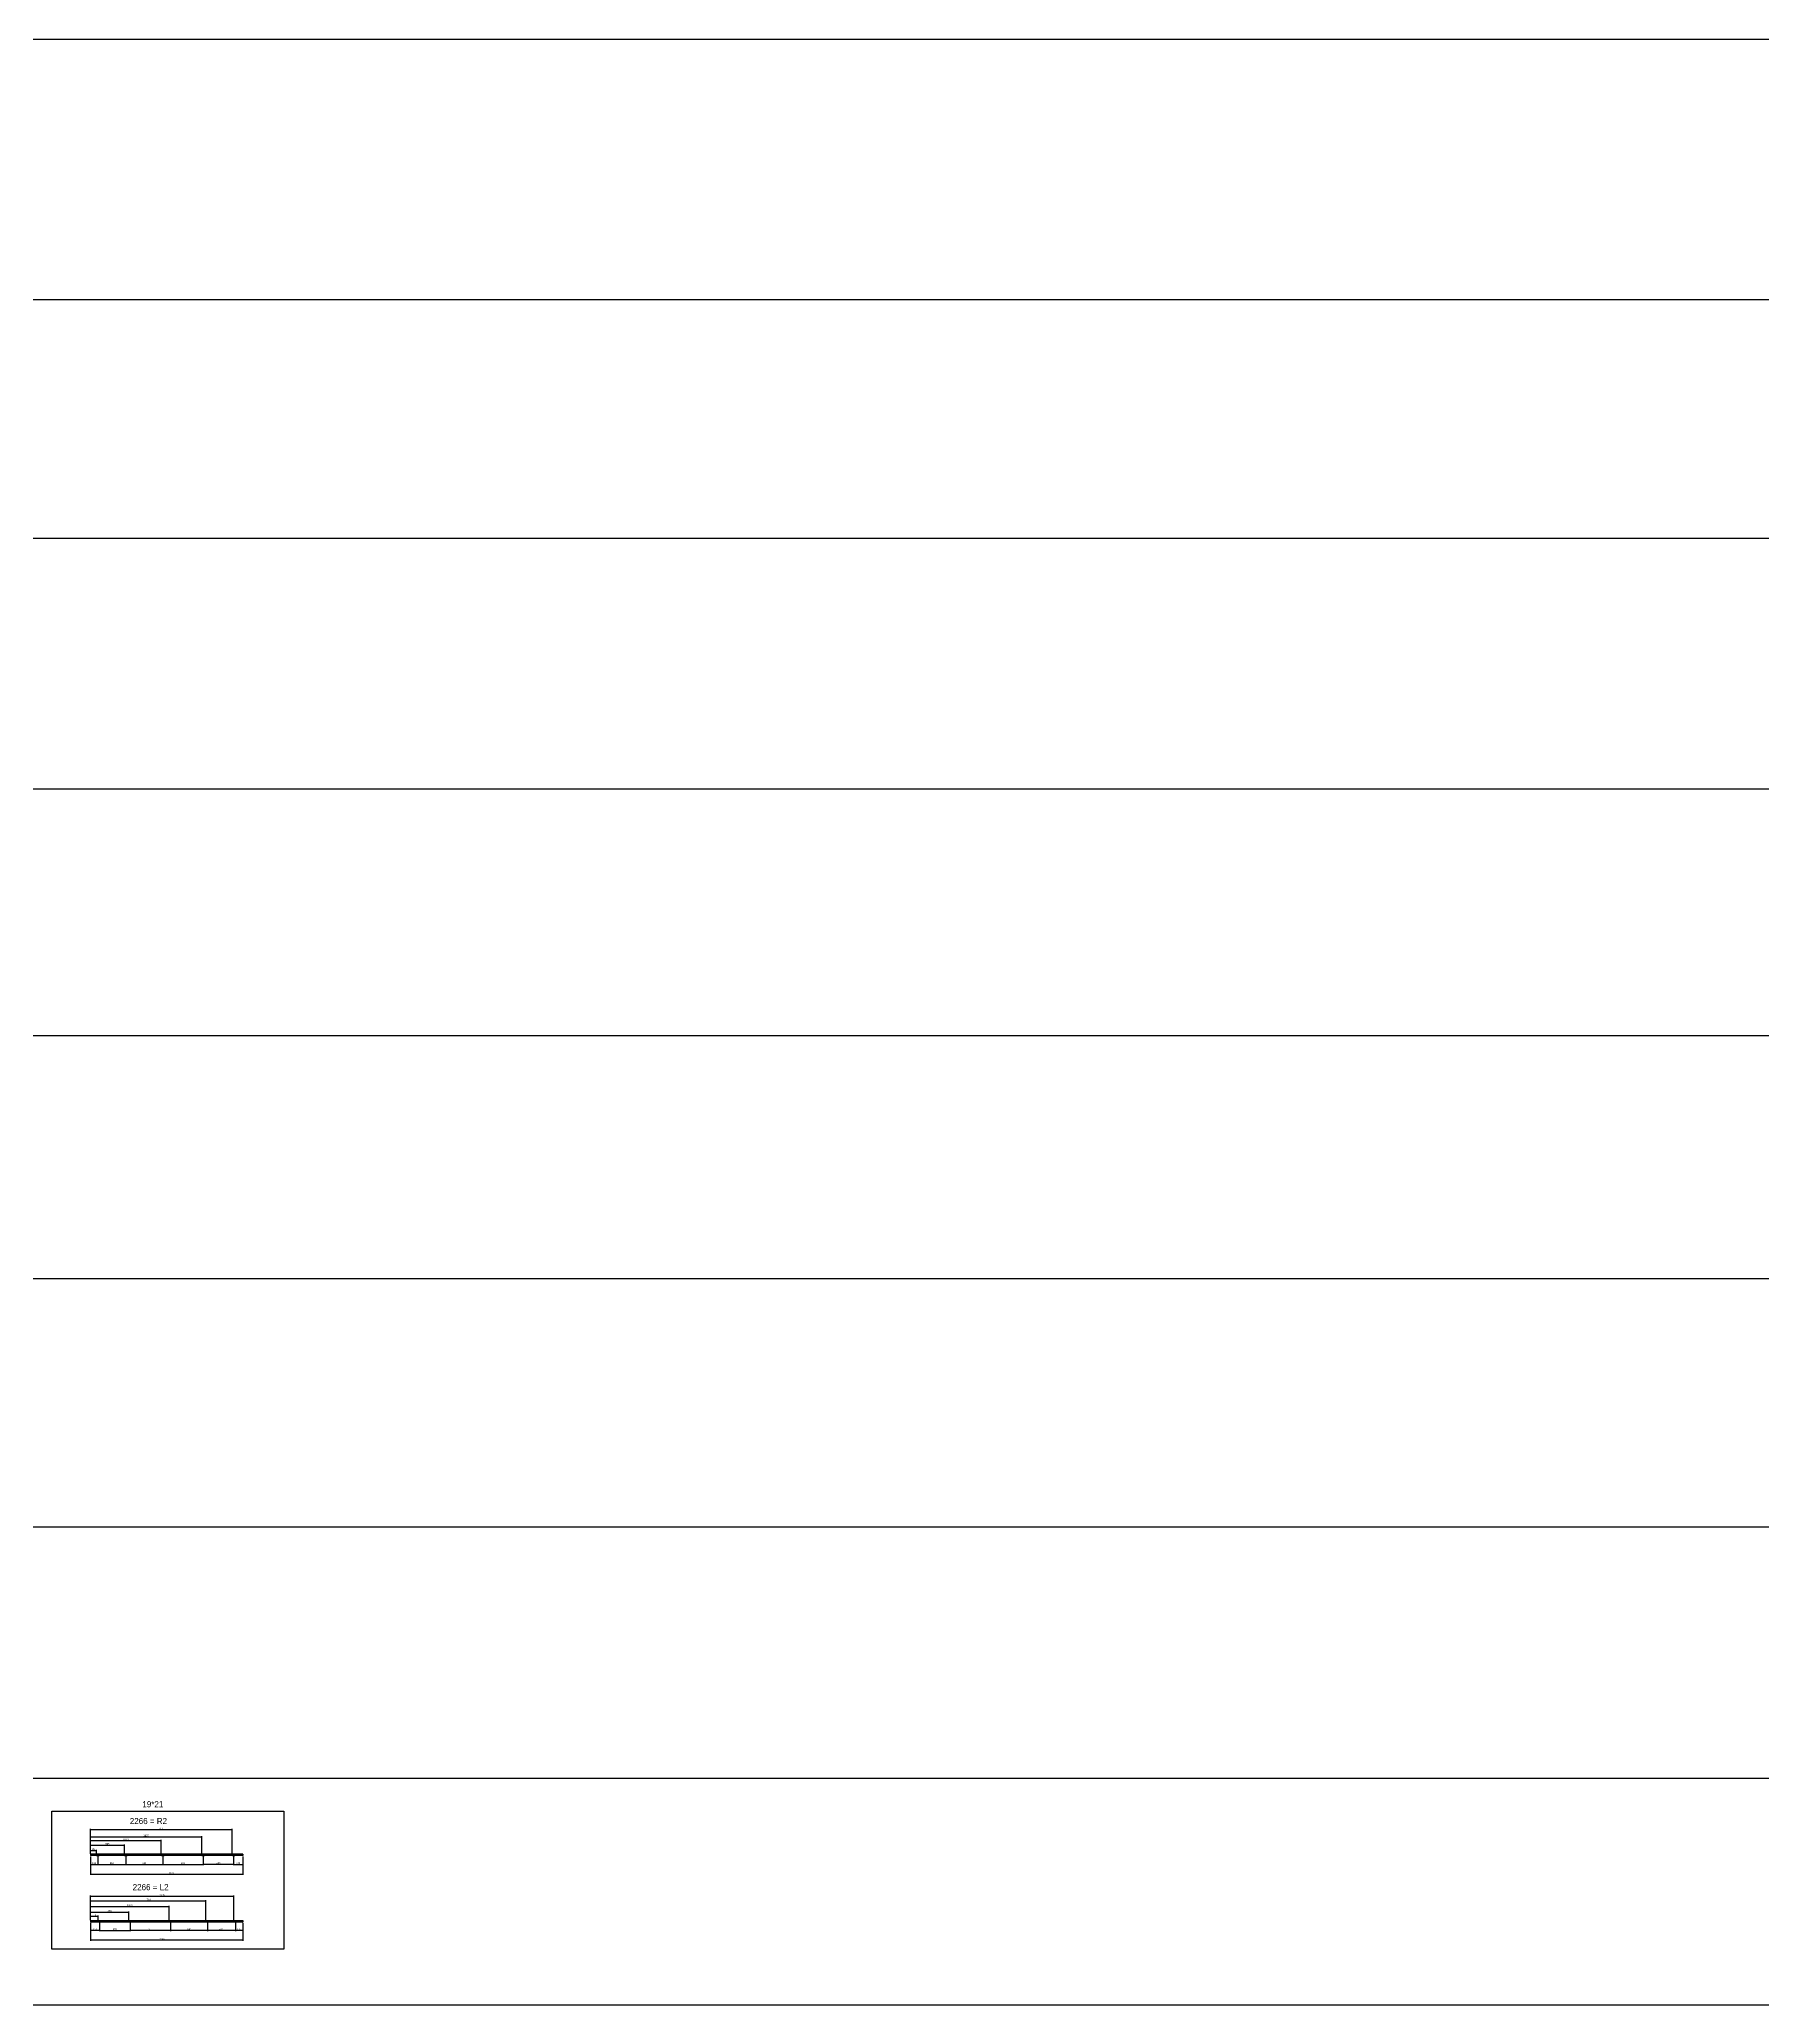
# Model space of a CAD drawing. Header units: millimetres. Extents: x -44117 to 256353, y -2095463 to 65325.
# Drawn here: x 125876 to 151522, y -913901 to -884652 of the extents above; entities that cross this region are included whole.
import ezdxf

# ---------------------------------------------------------------- set-up
doc = ezdxf.new("R2010")
doc.units = ezdxf.units.MM
doc.header["$LTSCALE"] = 10
doc.dimstyles.new('ISO-25', dxfattribs={"dimtxt": 2.5, "dimasz": 2.5, "dimexe": 1, "dimexo": 1, "dimtad": 1, "dimtxsty": 'Standard', "dimblk": 'ARCHTICK', "dimcen": 2.5, "dimadec": 0, "dimazin": 0, "dimtfac": 1, "dimtmove": 0, "dimatfit": 3, "dimfxl": 0, "dimarcsym": 0})

# ---------------------------------------------------------------- blocks, each defined once
blk = doc.blocks.new('_ArchTick')
at = {"color": 0, "linetype": 'ByBlock', "const_width": 0.15}
blk.add_lwpolyline([(-0.5, -0.5), (0.5, 0.5)], dxfattribs=at)
blk = doc.blocks.new('*D6045')
at = {"color": 0, "lineweight": -2}
for p, q in [((126637, -911697), (126637, -911969)), ((126637, -911959), (128903, -911959)), ((128903, -911697), (128903, -911969))]:
    blk.add_line(p, q, dxfattribs=at)
at = {"layer": 'Defpoints', "color": 0}
for p in [(126637, -911682), (128903, -911682), (128903, -911959)]:
    blk.add_point(p, dxfattribs=at)
at = {"color": 0, "lineweight": -2, "xscale": 10, "yscale": 10, "zscale": 10, "rotation": 180}
blk.add_blockref('_ArchTick', (126637, -911959), dxfattribs=at)
at = {"color": 0, "lineweight": -2, "xscale": 10, "yscale": 10, "zscale": 10}
blk.add_blockref('_ArchTick', (128903, -911959), dxfattribs=at)
at = {"color": 0, "insert": (127841, -911940), "char_height": 25, "attachment_point": 5}
blk.add_mtext('2266', dxfattribs=at)
blk = doc.blocks.new('*D6046')
at = {"color": 0, "lineweight": -2}
for p, q in [((126747, -911686), (126747, -911824)), ((126637, -911697), (126637, -911824)), ((126637, -911814), (126747, -911814))]:
    blk.add_line(p, q, dxfattribs=at)
at = {"layer": 'Defpoints', "color": 0}
for p in [(126637, -911682), (126747, -911671), (126747, -911814)]:
    blk.add_point(p, dxfattribs=at)
at = {"color": 0, "lineweight": -2, "xscale": 10, "yscale": 10, "zscale": 10, "rotation": 180}
blk.add_blockref('_ArchTick', (126637, -911814), dxfattribs=at)
at = {"color": 0, "lineweight": -2, "xscale": 10, "yscale": 10, "zscale": 10}
blk.add_blockref('_ArchTick', (126747, -911814), dxfattribs=at)
at = {"color": 0, "insert": (126692, -911795), "char_height": 25, "attachment_point": 5}
blk.add_mtext('110', dxfattribs=at)
blk = doc.blocks.new('*D6047')
at = {"color": 0, "lineweight": -2}
for p, q in [((128768, -911686), (128768, -911824)), ((128768, -911814), (128903, -911814)), ((128903, -911697), (128903, -911824))]:
    blk.add_line(p, q, dxfattribs=at)
at = {"layer": 'Defpoints', "color": 0}
for p in [(128768, -911671), (128903, -911682), (128903, -911814)]:
    blk.add_point(p, dxfattribs=at)
at = {"color": 0, "lineweight": -2, "xscale": 10, "yscale": 10, "zscale": 10, "rotation": 180}
blk.add_blockref('_ArchTick', (128768, -911814), dxfattribs=at)
at = {"color": 0, "lineweight": -2, "xscale": 10, "yscale": 10, "zscale": 10}
blk.add_blockref('_ArchTick', (128903, -911814), dxfattribs=at)
at = {"color": 0, "insert": (128836, -911795), "char_height": 25, "attachment_point": 5}
blk.add_mtext('135', dxfattribs=at)
blk = doc.blocks.new('*D6048')
at = {"color": 0, "lineweight": -2}
for p, q in [((126747, -911696), (126747, -911824)), ((126747, -911814), (127163, -911814)), ((127163, -911696), (127163, -911824))]:
    blk.add_line(p, q, dxfattribs=at)
at = {"layer": 'Defpoints', "color": 0}
for p in [(126747, -911681), (127163, -911681), (127163, -911814)]:
    blk.add_point(p, dxfattribs=at)
at = {"color": 0, "lineweight": -2, "xscale": 10, "yscale": 10, "zscale": 10, "rotation": 180}
blk.add_blockref('_ArchTick', (126747, -911814), dxfattribs=at)
at = {"color": 0, "lineweight": -2, "xscale": 10, "yscale": 10, "zscale": 10}
blk.add_blockref('_ArchTick', (127163, -911814), dxfattribs=at)
at = {"color": 0, "insert": (126955, -911795), "char_height": 25, "attachment_point": 5}
blk.add_mtext('416', dxfattribs=at)
blk = doc.blocks.new('*D6049')
at = {"color": 0, "lineweight": -2}
for p, q in [((128313, -911696), (128313, -911824)), ((128768, -911814), (128313, -911814)), ((128768, -911696), (128768, -911824))]:
    blk.add_line(p, q, dxfattribs=at)
at = {"layer": 'Defpoints', "color": 0}
for p in [(128313, -911681), (128768, -911681), (128313, -911814)]:
    blk.add_point(p, dxfattribs=at)
at = {"color": 0, "lineweight": -2, "xscale": 10, "yscale": 10, "zscale": 10, "rotation": 180}
blk.add_blockref('_ArchTick', (128313, -911814), dxfattribs=at)
at = {"color": 0, "lineweight": -2, "xscale": 10, "yscale": 10, "zscale": 10}
blk.add_blockref('_ArchTick', (128768, -911814), dxfattribs=at)
at = {"color": 0, "insert": (128541, -911795), "char_height": 25, "attachment_point": 5}
blk.add_mtext('455', dxfattribs=at)
blk = doc.blocks.new('*D6050')
at = {"color": 0, "lineweight": -2}
for p, q in [((126637, -911649), (126637, -911595)), ((126637, -911605), (126726, -911605)), ((126726, -911661), (126726, -911595))]:
    blk.add_line(p, q, dxfattribs=at)
at = {"layer": 'Defpoints', "color": 0}
for p in [(126637, -911664), (126726, -911605), (126726, -911676)]:
    blk.add_point(p, dxfattribs=at)
at = {"color": 0, "lineweight": -2, "xscale": 10, "yscale": 10, "zscale": 10, "rotation": 180}
blk.add_blockref('_ArchTick', (126637, -911605), dxfattribs=at)
at = {"color": 0, "lineweight": -2, "xscale": 10, "yscale": 10, "zscale": 10}
blk.add_blockref('_ArchTick', (126726, -911605), dxfattribs=at)
at = {"color": 0, "insert": (126682, -911586), "char_height": 25, "attachment_point": 5}
blk.add_mtext('89', dxfattribs=at)
blk = doc.blocks.new('*D6051')
at = {"color": 0, "lineweight": -2}
for p, q in [((126637, -911649), (126637, -911517)), ((126637, -911527), (127142, -911527)), ((127142, -911661), (127142, -911517))]:
    blk.add_line(p, q, dxfattribs=at)
at = {"layer": 'Defpoints', "color": 0}
for p in [(126637, -911664), (127142, -911527), (127142, -911676)]:
    blk.add_point(p, dxfattribs=at)
at = {"color": 0, "lineweight": -2, "xscale": 10, "yscale": 10, "zscale": 10, "rotation": 180}
blk.add_blockref('_ArchTick', (126637, -911527), dxfattribs=at)
at = {"color": 0, "lineweight": -2, "xscale": 10, "yscale": 10, "zscale": 10}
blk.add_blockref('_ArchTick', (127142, -911527), dxfattribs=at)
at = {"color": 0, "insert": (126890, -911508), "char_height": 25, "attachment_point": 5}
blk.add_mtext('505', dxfattribs=at)
blk = doc.blocks.new('*D6052')
at = {"color": 0, "lineweight": -2}
for p, q in [((126637, -911658), (126637, -911392)), ((128292, -911661), (128292, -911392)), ((126637, -911402), (128292, -911402))]:
    blk.add_line(p, q, dxfattribs=at)
at = {"layer": 'Defpoints', "color": 0}
for p in [(126637, -911673), (128292, -911402), (128292, -911676)]:
    blk.add_point(p, dxfattribs=at)
at = {"color": 0, "lineweight": -2, "xscale": 10, "yscale": 10, "zscale": 10, "rotation": 180}
blk.add_blockref('_ArchTick', (126637, -911402), dxfattribs=at)
at = {"color": 0, "lineweight": -2, "xscale": 10, "yscale": 10, "zscale": 10}
blk.add_blockref('_ArchTick', (128292, -911402), dxfattribs=at)
at = {"color": 0, "insert": (127465, -911383), "char_height": 25, "attachment_point": 5}
blk.add_mtext('1655', dxfattribs=at)
blk = doc.blocks.new('*D6053')
at = {"color": 0, "lineweight": -2}
for p, q in [((126637, -911658), (126637, -911286)), ((126637, -911296), (128747, -911296)), ((128747, -911661), (128747, -911286))]:
    blk.add_line(p, q, dxfattribs=at)
at = {"layer": 'Defpoints', "color": 0}
for p in [(128747, -911296), (126637, -911673), (128747, -911676)]:
    blk.add_point(p, dxfattribs=at)
at = {"color": 0, "lineweight": -2, "xscale": 10, "yscale": 10, "zscale": 10, "rotation": 180}
blk.add_blockref('_ArchTick', (126637, -911296), dxfattribs=at)
at = {"color": 0, "lineweight": -2, "xscale": 10, "yscale": 10, "zscale": 10}
blk.add_blockref('_ArchTick', (128747, -911296), dxfattribs=at)
at = {"color": 0, "insert": (127692, -911277), "char_height": 25, "attachment_point": 5}
blk.add_mtext('2110', dxfattribs=at)
blk = doc.blocks.new('*D6054')
at = {"color": 0, "lineweight": -2}
for p, q in [((126637, -911658), (126637, -911449)), ((126637, -911459), (127691, -911459)), ((127691, -911661), (127691, -911449))]:
    blk.add_line(p, q, dxfattribs=at)
at = {"layer": 'Defpoints', "color": 0}
for p in [(126637, -911673), (127691, -911459), (127691, -911676)]:
    blk.add_point(p, dxfattribs=at)
at = {"color": 0, "lineweight": -2, "xscale": 10, "yscale": 10, "zscale": 10, "rotation": 180}
blk.add_blockref('_ArchTick', (126637, -911459), dxfattribs=at)
at = {"color": 0, "lineweight": -2, "xscale": 10, "yscale": 10, "zscale": 10}
blk.add_blockref('_ArchTick', (127691, -911459), dxfattribs=at)
at = {"color": 0, "insert": (127164, -911441), "char_height": 25, "attachment_point": 5}
blk.add_mtext('1054', dxfattribs=at)
blk = doc.blocks.new('*D6055')
at = {"color": 0, "lineweight": -2}
for p, q in [((127163, -911696), (127163, -911824)), ((127163, -911814), (127712, -911814)), ((127712, -911696), (127712, -911824))]:
    blk.add_line(p, q, dxfattribs=at)
at = {"layer": 'Defpoints', "color": 0}
for p in [(127163, -911681), (127712, -911681), (127712, -911814)]:
    blk.add_point(p, dxfattribs=at)
at = {"color": 0, "lineweight": -2, "xscale": 10, "yscale": 10, "zscale": 10, "rotation": 180}
blk.add_blockref('_ArchTick', (127163, -911814), dxfattribs=at)
at = {"color": 0, "lineweight": -2, "xscale": 10, "yscale": 10, "zscale": 10}
blk.add_blockref('_ArchTick', (127712, -911814), dxfattribs=at)
at = {"color": 0, "insert": (127438, -911795), "char_height": 25, "attachment_point": 5}
blk.add_mtext('549', dxfattribs=at)
blk = doc.blocks.new('*D6056')
at = {"color": 0, "lineweight": -2}
for p, q in [((127712, -911696), (127712, -911824)), ((127712, -911814), (128313, -911814)), ((128313, -911696), (128313, -911824))]:
    blk.add_line(p, q, dxfattribs=at)
at = {"layer": 'Defpoints', "color": 0}
for p in [(127712, -911681), (128313, -911681), (128313, -911814)]:
    blk.add_point(p, dxfattribs=at)
at = {"color": 0, "lineweight": -2, "xscale": 10, "yscale": 10, "zscale": 10, "rotation": 180}
blk.add_blockref('_ArchTick', (127712, -911814), dxfattribs=at)
at = {"color": 0, "lineweight": -2, "xscale": 10, "yscale": 10, "zscale": 10}
blk.add_blockref('_ArchTick', (128313, -911814), dxfattribs=at)
at = {"color": 0, "insert": (128013, -911795), "char_height": 25, "attachment_point": 5}
blk.add_mtext('601', dxfattribs=at)
blk = doc.blocks.new('*D6057')
at = {"color": 0, "lineweight": -2}
for p, q in [((126637, -912681), (126637, -912953)), ((128903, -912681), (128903, -912953)), ((128903, -912943), (126637, -912943))]:
    blk.add_line(p, q, dxfattribs=at)
at = {"layer": 'Defpoints', "color": 0}
for p in [(126637, -912666), (128903, -912666), (126637, -912943)]:
    blk.add_point(p, dxfattribs=at)
at = {"color": 0, "lineweight": -2, "xscale": 10, "yscale": 10, "zscale": 10, "rotation": 180}
blk.add_blockref('_ArchTick', (126637, -912943), dxfattribs=at)
at = {"color": 0, "lineweight": -2, "xscale": 10, "yscale": 10, "zscale": 10}
blk.add_blockref('_ArchTick', (128903, -912943), dxfattribs=at)
at = {"color": 0, "insert": (127699, -912925), "char_height": 25, "attachment_point": 5}
blk.add_mtext('2266', dxfattribs=at)
blk = doc.blocks.new('*D6058')
at = {"color": 0, "lineweight": -2}
for p, q in [((128793, -912670), (128793, -912808)), ((128903, -912798), (128793, -912798)), ((128903, -912681), (128903, -912808))]:
    blk.add_line(p, q, dxfattribs=at)
at = {"layer": 'Defpoints', "color": 0}
for p in [(128793, -912655), (128793, -912798), (128903, -912666)]:
    blk.add_point(p, dxfattribs=at)
at = {"color": 0, "lineweight": -2, "xscale": 10, "yscale": 10, "zscale": 10, "rotation": 180}
blk.add_blockref('_ArchTick', (128793, -912798), dxfattribs=at)
at = {"color": 0, "lineweight": -2, "xscale": 10, "yscale": 10, "zscale": 10}
blk.add_blockref('_ArchTick', (128903, -912798), dxfattribs=at)
at = {"color": 0, "insert": (128848, -912779), "char_height": 25, "attachment_point": 5}
blk.add_mtext('110', dxfattribs=at)
blk = doc.blocks.new('*D6059')
at = {"color": 0, "lineweight": -2}
for p, q in [((126637, -912681), (126637, -912808)), ((126772, -912798), (126637, -912798)), ((126772, -912670), (126772, -912808))]:
    blk.add_line(p, q, dxfattribs=at)
at = {"layer": 'Defpoints', "color": 0}
for p in [(126637, -912666), (126637, -912798), (126772, -912655)]:
    blk.add_point(p, dxfattribs=at)
at = {"color": 0, "lineweight": -2, "xscale": 10, "yscale": 10, "zscale": 10, "rotation": 180}
blk.add_blockref('_ArchTick', (126637, -912798), dxfattribs=at)
at = {"color": 0, "lineweight": -2, "xscale": 10, "yscale": 10, "zscale": 10}
blk.add_blockref('_ArchTick', (126772, -912798), dxfattribs=at)
at = {"color": 0, "insert": (126705, -912779), "char_height": 25, "attachment_point": 5}
blk.add_mtext('135', dxfattribs=at)
blk = doc.blocks.new('*D6060')
at = {"color": 0, "lineweight": -2}
for p, q in [((128377, -912680), (128377, -912808)), ((128793, -912798), (128377, -912798)), ((128793, -912680), (128793, -912808))]:
    blk.add_line(p, q, dxfattribs=at)
at = {"layer": 'Defpoints', "color": 0}
for p in [(128377, -912665), (128377, -912798), (128793, -912665)]:
    blk.add_point(p, dxfattribs=at)
at = {"color": 0, "lineweight": -2, "xscale": 10, "yscale": 10, "zscale": 10, "rotation": 180}
blk.add_blockref('_ArchTick', (128377, -912798), dxfattribs=at)
at = {"color": 0, "lineweight": -2, "xscale": 10, "yscale": 10, "zscale": 10}
blk.add_blockref('_ArchTick', (128793, -912798), dxfattribs=at)
at = {"color": 0, "insert": (128585, -912779), "char_height": 25, "attachment_point": 5}
blk.add_mtext('416', dxfattribs=at)
blk = doc.blocks.new('*D6061')
at = {"color": 0, "lineweight": -2}
for p, q in [((126772, -912680), (126772, -912808)), ((126772, -912798), (127227, -912798)), ((127227, -912680), (127227, -912808))]:
    blk.add_line(p, q, dxfattribs=at)
at = {"layer": 'Defpoints', "color": 0}
for p in [(126772, -912665), (127227, -912665), (127227, -912798)]:
    blk.add_point(p, dxfattribs=at)
at = {"color": 0, "lineweight": -2, "xscale": 10, "yscale": 10, "zscale": 10, "rotation": 180}
blk.add_blockref('_ArchTick', (126772, -912798), dxfattribs=at)
at = {"color": 0, "lineweight": -2, "xscale": 10, "yscale": 10, "zscale": 10}
blk.add_blockref('_ArchTick', (127227, -912798), dxfattribs=at)
at = {"color": 0, "insert": (127000, -912779), "char_height": 25, "attachment_point": 5}
blk.add_mtext('455', dxfattribs=at)
blk = doc.blocks.new('*D6062')
at = {"color": 0, "lineweight": -2}
for p, q in [((127828, -912680), (127828, -912808)), ((128377, -912798), (127828, -912798)), ((128377, -912680), (128377, -912808))]:
    blk.add_line(p, q, dxfattribs=at)
at = {"layer": 'Defpoints', "color": 0}
for p in [(127828, -912665), (127828, -912798), (128377, -912665)]:
    blk.add_point(p, dxfattribs=at)
at = {"color": 0, "lineweight": -2, "xscale": 10, "yscale": 10, "zscale": 10, "rotation": 180}
blk.add_blockref('_ArchTick', (127828, -912798), dxfattribs=at)
at = {"color": 0, "lineweight": -2, "xscale": 10, "yscale": 10, "zscale": 10}
blk.add_blockref('_ArchTick', (128377, -912798), dxfattribs=at)
at = {"color": 0, "insert": (128103, -912779), "char_height": 25, "attachment_point": 5}
blk.add_mtext('549', dxfattribs=at)
blk = doc.blocks.new('*D6063')
at = {"color": 0, "lineweight": -2}
for p, q in [((127227, -912680), (127227, -912808)), ((127828, -912798), (127227, -912798)), ((127828, -912680), (127828, -912808))]:
    blk.add_line(p, q, dxfattribs=at)
at = {"layer": 'Defpoints', "color": 0}
for p in [(127227, -912665), (127227, -912798), (127828, -912665)]:
    blk.add_point(p, dxfattribs=at)
at = {"color": 0, "lineweight": -2, "xscale": 10, "yscale": 10, "zscale": 10, "rotation": 180}
blk.add_blockref('_ArchTick', (127227, -912798), dxfattribs=at)
at = {"color": 0, "lineweight": -2, "xscale": 10, "yscale": 10, "zscale": 10}
blk.add_blockref('_ArchTick', (127828, -912798), dxfattribs=at)
at = {"color": 0, "insert": (127528, -912779), "char_height": 25, "attachment_point": 5}
blk.add_mtext('601', dxfattribs=at)
blk = doc.blocks.new('*D6064')
at = {"color": 0, "lineweight": -2}
for p, q in [((126637, -912642), (126637, -912575)), ((126637, -912585), (126751, -912585)), ((126751, -912645), (126751, -912575))]:
    blk.add_line(p, q, dxfattribs=at)
at = {"layer": 'Defpoints', "color": 0}
for p in [(126637, -912657), (126751, -912585), (126751, -912660)]:
    blk.add_point(p, dxfattribs=at)
at = {"color": 0, "lineweight": -2, "xscale": 10, "yscale": 10, "zscale": 10, "rotation": 180}
blk.add_blockref('_ArchTick', (126637, -912585), dxfattribs=at)
at = {"color": 0, "lineweight": -2, "xscale": 10, "yscale": 10, "zscale": 10}
blk.add_blockref('_ArchTick', (126751, -912585), dxfattribs=at)
at = {"color": 0, "insert": (126694, -912566), "char_height": 25, "attachment_point": 5}
blk.add_mtext('114', dxfattribs=at)
blk = doc.blocks.new('*D6065')
at = {"color": 0, "lineweight": -2}
for p, q in [((126637, -912642), (126637, -912512)), ((126637, -912522), (127206, -912522)), ((127206, -912645), (127206, -912512))]:
    blk.add_line(p, q, dxfattribs=at)
at = {"layer": 'Defpoints', "color": 0}
for p in [(127206, -912522), (126637, -912657), (127206, -912660)]:
    blk.add_point(p, dxfattribs=at)
at = {"color": 0, "lineweight": -2, "xscale": 10, "yscale": 10, "zscale": 10, "rotation": 180}
blk.add_blockref('_ArchTick', (126637, -912522), dxfattribs=at)
at = {"color": 0, "lineweight": -2, "xscale": 10, "yscale": 10, "zscale": 10}
blk.add_blockref('_ArchTick', (127206, -912522), dxfattribs=at)
at = {"color": 0, "insert": (126922, -912504), "char_height": 25, "attachment_point": 5}
blk.add_mtext('569', dxfattribs=at)
blk = doc.blocks.new('*D6066')
at = {"color": 0, "lineweight": -2}
for p, q in [((126637, -912642), (126637, -912428)), ((126637, -912438), (127807, -912438)), ((127807, -912645), (127807, -912428))]:
    blk.add_line(p, q, dxfattribs=at)
at = {"layer": 'Defpoints', "color": 0}
for p in [(127807, -912438), (126637, -912657), (127807, -912660)]:
    blk.add_point(p, dxfattribs=at)
at = {"color": 0, "lineweight": -2, "xscale": 10, "yscale": 10, "zscale": 10, "rotation": 180}
blk.add_blockref('_ArchTick', (126637, -912438), dxfattribs=at)
at = {"color": 0, "lineweight": -2, "xscale": 10, "yscale": 10, "zscale": 10}
blk.add_blockref('_ArchTick', (127807, -912438), dxfattribs=at)
at = {"color": 0, "insert": (127222, -912419), "char_height": 25, "attachment_point": 5}
blk.add_mtext('1170', dxfattribs=at)
blk = doc.blocks.new('*D6067')
at = {"color": 0, "lineweight": -2}
for p, q in [((126637, -912642), (126637, -912345)), ((126637, -912355), (128356, -912355)), ((128356, -912645), (128356, -912345))]:
    blk.add_line(p, q, dxfattribs=at)
at = {"layer": 'Defpoints', "color": 0}
for p in [(128356, -912355), (126637, -912657), (128356, -912660)]:
    blk.add_point(p, dxfattribs=at)
at = {"color": 0, "lineweight": -2, "xscale": 10, "yscale": 10, "zscale": 10, "rotation": 180}
blk.add_blockref('_ArchTick', (126637, -912355), dxfattribs=at)
at = {"color": 0, "lineweight": -2, "xscale": 10, "yscale": 10, "zscale": 10}
blk.add_blockref('_ArchTick', (128356, -912355), dxfattribs=at)
at = {"color": 0, "insert": (127497, -912337), "char_height": 25, "attachment_point": 5}
blk.add_mtext('1719', dxfattribs=at)
blk = doc.blocks.new('*D6068')
at = {"color": 0, "lineweight": -2}
for p, q in [((126637, -912642), (126637, -912278)), ((126637, -912288), (128772, -912288)), ((128772, -912645), (128772, -912278))]:
    blk.add_line(p, q, dxfattribs=at)
at = {"layer": 'Defpoints', "color": 0}
for p in [(128772, -912288), (126637, -912657), (128772, -912660)]:
    blk.add_point(p, dxfattribs=at)
at = {"color": 0, "lineweight": -2, "xscale": 10, "yscale": 10, "zscale": 10, "rotation": 180}
blk.add_blockref('_ArchTick', (126637, -912288), dxfattribs=at)
at = {"color": 0, "lineweight": -2, "xscale": 10, "yscale": 10, "zscale": 10}
blk.add_blockref('_ArchTick', (128772, -912288), dxfattribs=at)
at = {"color": 0, "insert": (127705, -912269), "char_height": 25, "attachment_point": 5}
blk.add_mtext('2135', dxfattribs=at)

msp = doc.modelspace()

# ---------------------------------------------------------------- linework, layer by layer
at = {"color": 1}
for p, q in [((104260.77588, -884652.17545), (196529.92274, -884652.17545)), ((104260.77588, -884652.17545), (196529.92274, -884652.17545)), ((104260.77588, -884652.17545), (196529.92274, -884652.17545)), ((104260.77588, -884652.17545), (196529.92274, -884652.17545)), ((104260.77588, -884652.17545), (196529.92274, -884652.17545)), ((104260.77588, -884652.17545), (196529.92274, -884652.17545)), ((104260.77588, -884652.17545), (196529.92274, -884652.17545)), ((104260.77588, -884652.17545), (196529.92274, -884652.17545)), ((104260.77588, -884652.17545), (196529.92274, -884652.17545)), ((104260.77588, -884652.17545), (196529.92274, -884652.17545)), ((106472.62401, -884652.17545), (198741.77087, -884652.17545)), ((106472.62401, -884652.17545), (198741.77087, -884652.17545)), ((106472.62401, -884652.17545), (198741.77087, -884652.17545)), ((106472.62401, -884652.17545), (198741.77087, -884652.17545)), ((106472.62401, -884652.17545), (198741.77087, -884652.17545)), ((106472.62401, -884652.17545), (198741.77087, -884652.17545)), ((106472.62401, -884652.17545), (198741.77087, -884652.17545)), ((106472.62401, -884652.17545), (198741.77087, -884652.17545)), ((106472.62401, -884652.17545), (198741.77087, -884652.17545)), ((106472.62401, -884652.17545), (198741.77087, -884652.17545)), ((104260.77588, -888523.45877), (196529.92274, -888523.45877)), ((104260.77588, -888523.45877), (196529.92274, -888523.45877)), ((104260.77588, -888523.45877), (196529.92274, -888523.45877)), ((104260.77588, -888523.45877), (196529.92274, -888523.45877)), ((104260.77588, -888523.45877), (196529.92274, -888523.45877)), ((104260.77588, -888523.45877), (196529.92274, -888523.45877)), ((104260.77588, -888523.45877), (196529.92274, -888523.45877)), ((104260.77588, -888523.45877), (196529.92274, -888523.45877)), ((104260.77588, -888523.45877), (196529.92274, -888523.45877)), ((104260.77588, -888523.45877), (196529.92274, -888523.45877)), ((106472.62401, -888523.45877), (198741.77087, -888523.45877)), ((106472.62401, -888523.45877), (198741.77087, -888523.45877)), ((106472.62401, -888523.45877), (198741.77087, -888523.45877)), ((106472.62401, -888523.45877), (198741.77087, -888523.45877)), ((106472.62401, -888523.45877), (198741.77087, -888523.45877)), ((106472.62401, -888523.45877), (198741.77087, -888523.45877)), ((106472.62401, -888523.45877), (198741.77087, -888523.45877)), ((106472.62401, -888523.45877), (198741.77087, -888523.45877)), ((106472.62401, -888523.45877), (198741.77087, -888523.45877)), ((106472.62401, -888523.45877), (198741.77087, -888523.45877)), ((104260.77588, -892075.43411), (196529.92274, -892075.43411)), ((104260.77588, -892075.43411), (196529.92274, -892075.43411)), ((104260.77588, -892075.43411), (196529.92274, -892075.43411)), ((104260.77588, -892075.43411), (196529.92274, -892075.43411)), ((104260.77588, -892075.43411), (196529.92274, -892075.43411)), ((104260.77588, -892075.43411), (196529.92274, -892075.43411)), ((104260.77588, -892075.43411), (196529.92274, -892075.43411)), ((104260.77588, -892075.43411), (196529.92274, -892075.43411)), ((104260.77588, -892075.43411), (196529.92274, -892075.43411)), ((104260.77588, -892075.43411), (196529.92274, -892075.43411)), ((106472.62401, -892075.43411), (198741.77087, -892075.43411)), ((106472.62401, -892075.43411), (198741.77087, -892075.43411)), ((106472.62401, -892075.43411), (198741.77087, -892075.43411)), ((106472.62401, -892075.43411), (198741.77087, -892075.43411)), ((106472.62401, -892075.43411), (198741.77087, -892075.43411)), ((106472.62401, -892075.43411), (198741.77087, -892075.43411)), ((106472.62401, -892075.43411), (198741.77087, -892075.43411)), ((106472.62401, -892075.43411), (198741.77087, -892075.43411)), ((106472.62401, -892075.43411), (198741.77087, -892075.43411)), ((106472.62401, -892075.43411), (198741.77087, -892075.43411)), ((104260.77588, -895808.23641), (196529.92274, -895808.23641)), ((104260.77588, -895808.23641), (196529.92274, -895808.23641)), ((104260.77588, -895808.23641), (196529.92274, -895808.23641)), ((104260.77588, -895808.23641), (196529.92274, -895808.23641)), ((104260.77588, -895808.23641), (196529.92274, -895808.23641)), ((104260.77588, -895808.23641), (196529.92274, -895808.23641)), ((104260.77588, -895808.23641), (196529.92274, -895808.23641)), ((104260.77588, -895808.23641), (196529.92274, -895808.23641)), ((104260.77588, -895808.23641), (196529.92274, -895808.23641)), ((104260.77588, -895808.23641), (196529.92274, -895808.23641)), ((106472.62401, -895808.23641), (198741.77087, -895808.23641)), ((106472.62401, -895808.23641), (198741.77087, -895808.23641)), ((106472.62401, -895808.23641), (198741.77087, -895808.23641)), ((106472.62401, -895808.23641), (198741.77087, -895808.23641)), ((106472.62401, -895808.23641), (198741.77087, -895808.23641)), ((106472.62401, -895808.23641), (198741.77087, -895808.23641)), ((106472.62401, -895808.23641), (198741.77087, -895808.23641)), ((106472.62401, -895808.23641), (198741.77087, -895808.23641)), ((106472.62401, -895808.23641), (198741.77087, -895808.23641)), ((106472.62401, -895808.23641), (198741.77087, -895808.23641)), ((104260.77588, -899476.63268), (196529.92274, -899476.63268)), ((104260.77588, -899476.63268), (196529.92274, -899476.63268)), ((104260.77588, -899476.63268), (196529.92274, -899476.63268)), ((104260.77588, -899476.63268), (196529.92274, -899476.63268)), ((104260.77588, -899476.63268), (196529.92274, -899476.63268)), ((104260.77588, -899476.63268), (196529.92274, -899476.63268)), ((104260.77588, -899476.63268), (196529.92274, -899476.63268)), ((104260.77588, -899476.63268), (196529.92274, -899476.63268)), ((104260.77588, -899476.63268), (196529.92274, -899476.63268)), ((104260.77588, -899476.63268), (196529.92274, -899476.63268)), ((106472.62401, -899476.63268), (198741.77087, -899476.63268)), ((106472.62401, -899476.63268), (198741.77087, -899476.63268)), ((106472.62401, -899476.63268), (198741.77087, -899476.63268)), ((106472.62401, -899476.63268), (198741.77087, -899476.63268)), ((106472.62401, -899476.63268), (198741.77087, -899476.63268)), ((106472.62401, -899476.63268), (198741.77087, -899476.63268)), ((106472.62401, -899476.63268), (198741.77087, -899476.63268)), ((106472.62401, -899476.63268), (198741.77087, -899476.63268)), ((106472.62401, -899476.63268), (198741.77087, -899476.63268)), ((106472.62401, -899476.63268), (198741.77087, -899476.63268)), ((104260.77588, -903094.92758), (196529.92274, -903094.92758)), ((104260.77588, -903094.92758), (196529.92274, -903094.92758)), ((104260.77588, -903094.92758), (196529.92274, -903094.92758)), ((104260.77588, -903094.92758), (196529.92274, -903094.92758)), ((104260.77588, -903094.92758), (196529.92274, -903094.92758)), ((104260.77588, -903094.92758), (196529.92274, -903094.92758)), ((104260.77588, -903094.92758), (196529.92274, -903094.92758)), ((104260.77588, -903094.92758), (196529.92274, -903094.92758)), ((104260.77588, -903094.92758), (196529.92274, -903094.92758)), ((104260.77588, -903094.92758), (196529.92274, -903094.92758)), ((106472.62401, -903094.92758), (198741.77087, -903094.92758)), ((106472.62401, -903094.92758), (198741.77087, -903094.92758)), ((106472.62401, -903094.92758), (198741.77087, -903094.92758)), ((106472.62401, -903094.92758), (198741.77087, -903094.92758)), ((106472.62401, -903094.92758), (198741.77087, -903094.92758)), ((106472.62401, -903094.92758), (198741.77087, -903094.92758)), ((106472.62401, -903094.92758), (198741.77087, -903094.92758)), ((106472.62401, -903094.92758), (198741.77087, -903094.92758)), ((106472.62401, -903094.92758), (198741.77087, -903094.92758)), ((106472.62401, -903094.92758), (198741.77087, -903094.92758)), ((104260.77588, -906787.59597), (196529.92274, -906787.59597)), ((104260.77588, -906787.59597), (196529.92274, -906787.59597)), ((104260.77588, -906787.59597), (196529.92274, -906787.59597)), ((104260.77588, -906787.59597), (196529.92274, -906787.59597)), ((104260.77588, -906787.59597), (196529.92274, -906787.59597)), ((104260.77588, -906787.59597), (196529.92274, -906787.59597)), ((104260.77588, -906787.59597), (196529.92274, -906787.59597)), ((104260.77588, -906787.59597), (196529.92274, -906787.59597)), ((104260.77588, -906787.59597), (196529.92274, -906787.59597)), ((104260.77588, -906787.59597), (196529.92274, -906787.59597)), ((106472.62401, -906787.59597), (198741.77087, -906787.59597)), ((106472.62401, -906787.59597), (198741.77087, -906787.59597)), ((106472.62401, -906787.59597), (198741.77087, -906787.59597)), ((106472.62401, -906787.59597), (198741.77087, -906787.59597)), ((106472.62401, -906787.59597), (198741.77087, -906787.59597)), ((106472.62401, -906787.59597), (198741.77087, -906787.59597)), ((106472.62401, -906787.59597), (198741.77087, -906787.59597)), ((106472.62401, -906787.59597), (198741.77087, -906787.59597)), ((106472.62401, -906787.59597), (198741.77087, -906787.59597)), ((106472.62401, -906787.59597), (198741.77087, -906787.59597)), ((104260.77588, -910531.74868), (196529.92274, -910531.74868)), ((104260.77588, -910531.74868), (196529.92274, -910531.74868)), ((104260.77588, -910531.74868), (196529.92274, -910531.74868)), ((104260.77588, -910531.74868), (196529.92274, -910531.74868)), ((104260.77588, -910531.74868), (196529.92274, -910531.74868)), ((104260.77588, -910531.74868), (196529.92274, -910531.74868)), ((104260.77588, -910531.74868), (196529.92274, -910531.74868)), ((104260.77588, -910531.74868), (196529.92274, -910531.74868)), ((104260.77588, -910531.74868), (196529.92274, -910531.74868)), ((104260.77588, -910531.74868), (196529.92274, -910531.74868)), ((106472.62401, -910531.74868), (198741.77087, -910531.74868)), ((106472.62401, -910531.74868), (198741.77087, -910531.74868)), ((106472.62401, -910531.74868), (198741.77087, -910531.74868)), ((106472.62401, -910531.74868), (198741.77087, -910531.74868)), ((106472.62401, -910531.74868), (198741.77087, -910531.74868)), ((106472.62401, -910531.74868), (198741.77087, -910531.74868)), ((106472.62401, -910531.74868), (198741.77087, -910531.74868)), ((106472.62401, -910531.74868), (198741.77087, -910531.74868)), ((106472.62401, -910531.74868), (198741.77087, -910531.74868)), ((106472.62401, -910531.74868), (198741.77087, -910531.74868)), ((104260.77588, -913901.17323), (196529.92274, -913901.17323)), ((104260.77588, -913901.17323), (196529.92274, -913901.17323)), ((104260.77588, -913901.17323), (196529.92274, -913901.17323)), ((104260.77588, -913901.17323), (196529.92274, -913901.17323)), ((104260.77588, -913901.17323), (196529.92274, -913901.17323)), ((104260.77588, -913901.17323), (196529.92274, -913901.17323)), ((104260.77588, -913901.17323), (196529.92274, -913901.17323)), ((104260.77588, -913901.17323), (196529.92274, -913901.17323)), ((104260.77588, -913901.17323), (196529.92274, -913901.17323)), ((104260.77588, -913901.17323), (196529.92274, -913901.17323)), ((106472.62401, -913901.17323), (198741.77087, -913901.17323)), ((106472.62401, -913901.17323), (198741.77087, -913901.17323)), ((106472.62401, -913901.17323), (198741.77087, -913901.17323)), ((106472.62401, -913901.17323), (198741.77087, -913901.17323)), ((106472.62401, -913901.17323), (198741.77087, -913901.17323)), ((106472.62401, -913901.17323), (198741.77087, -913901.17323)), ((106472.62401, -913901.17323), (198741.77087, -913901.17323)), ((106472.62401, -913901.17323), (198741.77087, -913901.17323)), ((106472.62401, -913901.17323), (198741.77087, -913901.17323)), ((106472.62401, -913901.17323), (198741.77087, -913901.17323))]:
    msp.add_line(p, q, dxfattribs=at)
at = {"linetype": 'Continuous'}
for p, q in [((128903.05566, -911663.08394), (126637.05086, -911663.08394)), ((128903.05566, -911664.48394), (126637.05086, -911664.48394)), ((128903.05566, -911682.08394), (126637.05086, -911682.08394)), ((126637.05086, -912647.15241), (128903.05566, -912647.15241)), ((126637.05086, -912648.55241), (128903.05566, -912648.55241)), ((126637.05086, -912666.15241), (128903.05566, -912666.15241))]:
    msp.add_line(p, q, dxfattribs=at)
for p, q in [((126637.05086, -911663.08394), (126637.05086, -911682.08394)), ((128903.05566, -911663.08394), (128903.05566, -911682.08394)), ((126637.05086, -912647.15241), (126637.05086, -912666.15241)), ((128903.05566, -912647.15241), (128903.05566, -912666.15241))]:
    msp.add_line(p, q)
msp.add_lwpolyline([(126062.92621, -911023.18392), (129513.63758, -911023.18392), (129513.63758, -913073.00948), (126062.92621, -913073.00948)], close=True)
at = {"color": 2, "linetype": 'Continuous'}
for points in [[(126726.05106, -911675.68394), (126726.05106, -911675.68394, 0.4142135624), (126731.05106, -911680.68394), (126763.05106, -911680.68394, 0.4142135624), (126768.05106, -911675.68394), (126768.05106, -911675.68394, 0.4142135624), (126763.05106, -911670.68394), (126731.05106, -911670.68394, 0.4142135624)], [(127142.05106, -911675.68394), (127142.05106, -911675.68394, 0.4142135624), (127147.05106, -911680.68394), (127179.05106, -911680.68394, 0.4142135624), (127184.05106, -911675.68394), (127184.05106, -911675.68394, 0.4142135624), (127179.05106, -911670.68394), (127147.05106, -911670.68394, 0.4142135624)], [(127691.05106, -911675.68394), (127691.05106, -911675.68394, 0.4142135624), (127696.05106, -911680.68394), (127728.05106, -911680.68394, 0.4142135624), (127733.05106, -911675.68394), (127733.05106, -911675.68394, 0.4142135624), (127728.05106, -911670.68394), (127696.05106, -911670.68394, 0.4142135624)], [(128292.05106, -911675.68394), (128292.05106, -911675.68394, 0.4142135624), (128297.05106, -911680.68394), (128329.05106, -911680.68394, 0.4142135624), (128334.05106, -911675.68394), (128334.05106, -911675.68394, 0.4142135624), (128329.05106, -911670.68394), (128297.05106, -911670.68394, 0.4142135624)], [(128747.05106, -911675.68394), (128747.05106, -911675.68394, 0.4142135624), (128752.05106, -911680.68394), (128784.05106, -911680.68394, 0.4142135624), (128789.05106, -911675.68394), (128789.05106, -911675.68394, 0.4142135624), (128784.05106, -911670.68394), (128752.05106, -911670.68394, 0.4142135624)], [(126793.05546, -912659.75241), (126793.05546, -912659.75241, -0.4142135624), (126788.05546, -912664.75241), (126756.05546, -912664.75241, -0.4142135624), (126751.05546, -912659.75241), (126751.05546, -912659.75241, -0.4142135624), (126756.05546, -912654.75241), (126788.05546, -912654.75241, -0.4142135624)], [(127248.05546, -912659.75241), (127248.05546, -912659.75241, -0.4142135624), (127243.05546, -912664.75241), (127211.05546, -912664.75241, -0.4142135624), (127206.05546, -912659.75241), (127206.05546, -912659.75241, -0.4142135624), (127211.05546, -912654.75241), (127243.05546, -912654.75241, -0.4142135624)], [(127849.05546, -912659.75241), (127849.05546, -912659.75241, -0.4142135624), (127844.05546, -912664.75241), (127812.05546, -912664.75241, -0.4142135624), (127807.05546, -912659.75241), (127807.05546, -912659.75241, -0.4142135624), (127812.05546, -912654.75241), (127844.05546, -912654.75241, -0.4142135624)], [(128398.05546, -912659.75241), (128398.05546, -912659.75241, -0.4142135624), (128393.05546, -912664.75241), (128361.05546, -912664.75241, -0.4142135624), (128356.05546, -912659.75241), (128356.05546, -912659.75241, -0.4142135624), (128361.05546, -912654.75241), (128393.05546, -912654.75241, -0.4142135624)], [(128814.05546, -912659.75241), (128814.05546, -912659.75241, -0.4142135624), (128809.05546, -912664.75241), (128777.05546, -912664.75241, -0.4142135624), (128772.05546, -912659.75241), (128772.05546, -912659.75241, -0.4142135624), (128777.05546, -912654.75241), (128809.05546, -912654.75241, -0.4142135624)]]:
    msp.add_lwpolyline(points, format="xyb", close=True, dxfattribs=at)

# ---------------------------------------------------------------- texts
at = {"char_height": 91.2356303}
for s, heights, insert, attachment_point in [('{\\fGulim|b0|i0|c129|p50;19*21}', [-93.78683], (127409.63235, -910871.98472), 1), ('{\\fGulim|b0|i0|c129|p50;2266 = R2}', [-93.78683], (127222.34278, -911122.15879), 1), ('{\\fGulim|b0|i0|c129|p50;2266 = L2}', [-93.54386], (127799.38442, -912106.22726), 3)]:
    msp.add_mtext_dynamic_manual_height_columns(s, width=2155.3243433, gutter_width=8.14604, heights=heights, dxfattribs=dict(at, insert=insert, attachment_point=attachment_point))

# ---------------------------------------------------------------- dimensions: what is measured, and where the dimension line sits
for base, p1, p2, picture, middle in [((128747.05106, -911295.82255), (126637.05086, -911672.58394), (128747.05106, -911675.68394), '*D6053', (127692.05096, -911277.07255)), ((128292.05106, -911401.75799), (126637.05086, -911672.58394), (128292.05106, -911675.68394), '*D6052', (127464.55096, -911383.00799)), ((127691.05109, -911459.45779), (126637.05086, -911672.58394), (127691.05109, -911675.66931), '*D6054', (127164.05097, -911440.70779)), ((127142.05106, -911526.55506), (126637.05086, -911664.48394), (127142.05106, -911675.68394), '*D6051', (126889.55096, -911507.80506)), ((126726.05106, -911604.75123), (126637.05086, -911664.48394), (126726.05106, -911675.68394), '*D6050', (126681.55096, -911586.00123)), ((126747.05106, -911813.67353), (126637.05086, -911682.08394), (126747.05106, -911670.68394), '*D6046', (126692.05096, -911794.92353)), ((127163.05106, -911813.67353), (126747.05106, -911680.68394), (127163.05106, -911680.68394), '*D6048', (126955.05106, -911794.92353)), ((127712.05106, -911813.67353), (127163.05106, -911680.68394), (127712.05106, -911680.68394), '*D6055', (127437.55106, -911794.92353)), ((128313.05106, -911813.67353), (127712.05106, -911680.68394), (128313.05106, -911680.68394), '*D6056', (128012.55106, -911794.92353)), ((128313.05106, -911813.67353), (128768.05106, -911680.68394), (128313.05106, -911680.68394), '*D6049', (128540.55106, -911794.92353)), ((128903.05566, -911813.67353), (128768.05106, -911670.68394), (128903.05566, -911682.08394), '*D6047', (128835.55336, -911794.92353)), ((128772.05546, -912287.96346), (126637.05086, -912656.65241), (128772.05546, -912659.74517), '*D6068', (127704.55316, -912269.21346)), ((128356.05546, -912355.4125), (126637.05086, -912656.65241), (128356.05546, -912659.75241), '*D6067', (127496.55316, -912336.6625)), ((127807.05547, -912438.15993), (126637.05086, -912656.65241), (127807.05547, -912659.73922), '*D6066', (127222.05317, -912419.40993)), ((127206.05553, -912522.27777), (126637.05086, -912656.65241), (127206.05553, -912659.72541), '*D6065', (126921.5532, -912503.52777)), ((126751.05546, -912584.72372), (126637.05086, -912656.65241), (126751.05546, -912659.75241), '*D6064', (126694.05316, -912565.97372))]:
    dim = msp.add_linear_dim(base=base, p1=p1, p2=p2, dimstyle='ISO-25', override={"dimscale": 10, "dimasz": 1, "dimexo": 1.5})
    dim.commit()
    dim.dimension.update_dxf_attribs({"geometry": picture, "text_midpoint": middle})
dim = msp.add_linear_dim(base=(128903.05566, -911959.20696), p1=(126637.05086, -911682.08394), p2=(128903.05566, -911682.08394), dimstyle='ISO-25', override={"dimscale": 10, "dimasz": 1, "dimexo": 1.5})
dim.commit()
dim.dimension.update_dxf_attribs({"geometry": '*D6045', "text_midpoint": (127841.05326, -911959.20696), "dimtype": 160})
for base, p1, p2, picture, middle in [((126637.05086, -912797.742), (126772.05546, -912654.75241), (126637.05086, -912666.15241), '*D6059', (126704.55316, -912778.992)), ((127227.05546, -912797.742), (126772.05546, -912664.75241), (127227.05546, -912664.75241), '*D6061', (126999.55546, -912778.992)), ((127227.05546, -912797.742), (127828.05546, -912664.75241), (127227.05546, -912664.75241), '*D6063', (127527.55546, -912778.992)), ((127828.05546, -912797.742), (128377.05546, -912664.75241), (127828.05546, -912664.75241), '*D6062', (128102.55546, -912778.992)), ((128377.05546, -912797.742), (128793.05546, -912664.75241), (128377.05546, -912664.75241), '*D6060', (128585.05546, -912778.992)), ((128793.05546, -912797.742), (128903.05566, -912666.15241), (128793.05546, -912654.75241), '*D6058', (128848.05556, -912778.992))]:
    dim = msp.add_linear_dim(base=base, p1=p1, p2=p2, angle=180, dimstyle='ISO-25', override={"dimscale": 10, "dimasz": 1, "dimexo": 1.5})
    dim.commit()
    dim.dimension.update_dxf_attribs({"geometry": picture, "text_midpoint": middle})
dim = msp.add_linear_dim(base=(126637.05086, -912943.27543), p1=(128903.05566, -912666.15241), p2=(126637.05086, -912666.15241), angle=180, dimstyle='ISO-25', override={"dimscale": 10, "dimasz": 1, "dimexo": 1.5})
dim.commit()
dim.dimension.update_dxf_attribs({"geometry": '*D6057', "text_midpoint": (127699.05326, -912943.27543), "dimtype": 160})

doc.saveas('drawing.dxf')
